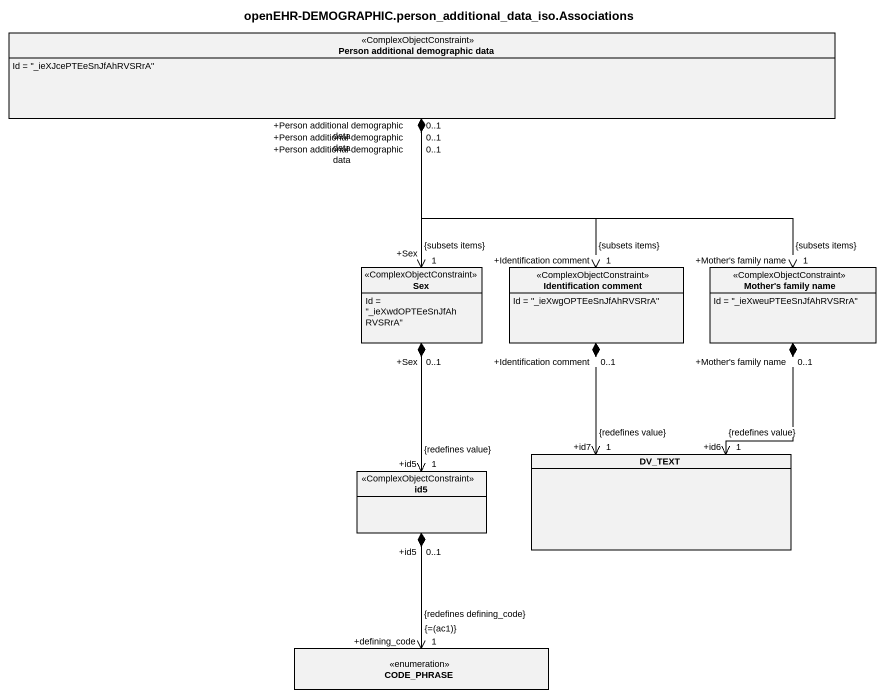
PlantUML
@startuml
title openEHR-DEMOGRAPHIC.person_additional_data_iso.Associations
hide circle
hide empty members
class "Person additional demographic data" as Person_additional <<ComplexObjectConstraint>> {
  Id = "_ieXJcePTEeSnJfAhRVSRrA"
}
class Sex <<ComplexObjectConstraint>> {
  Id = "_ieXwdOPTEeSnJfAhRVSRrA"
}
class "Identification comment" as Identification_comment <<ComplexObjectConstraint>> {
  Id = "_ieXwgOPTEeSnJfAhRVSRrA"
}
class "Mother's family name" as Mother_s_family_name <<ComplexObjectConstraint>> {
  Id = "_ieXweuPTEeSnJfAhRVSRrA"
}
class DV_TEXT
class id5 <<ComplexObjectConstraint>>
enum CODE_PHRASE
Person_additional "+Person additional demographic data\n0..1" *--> "+Sex\n1\n{subsets items}" Sex
Person_additional "+Person additional demographic data\n0..1" *--> "+Identification comment\n1\n{subsets items}" Identification_comment
Person_additional "+Person additional demographic data\n0..1" *--> "+Mother's family name\n1\n{subsets items}" Mother_s_family_name
Sex "+Sex\n0..1" *--> "+id5\n1\n{redefines value}" id5
Identification_comment "+Identification comment\n0..1" *--> "+id7\n1\n{redefines value}" DV_TEXT
Mother_s_family_name "+Mother's family name\n0..1" *--> "+id6\n1\n{redefines value}" DV_TEXT
id5 "+id5\n0..1" *--> "+defining_code\n1\n{=(ac1)}\n{redefines defining_code}" CODE_PHRASE
@enduml
